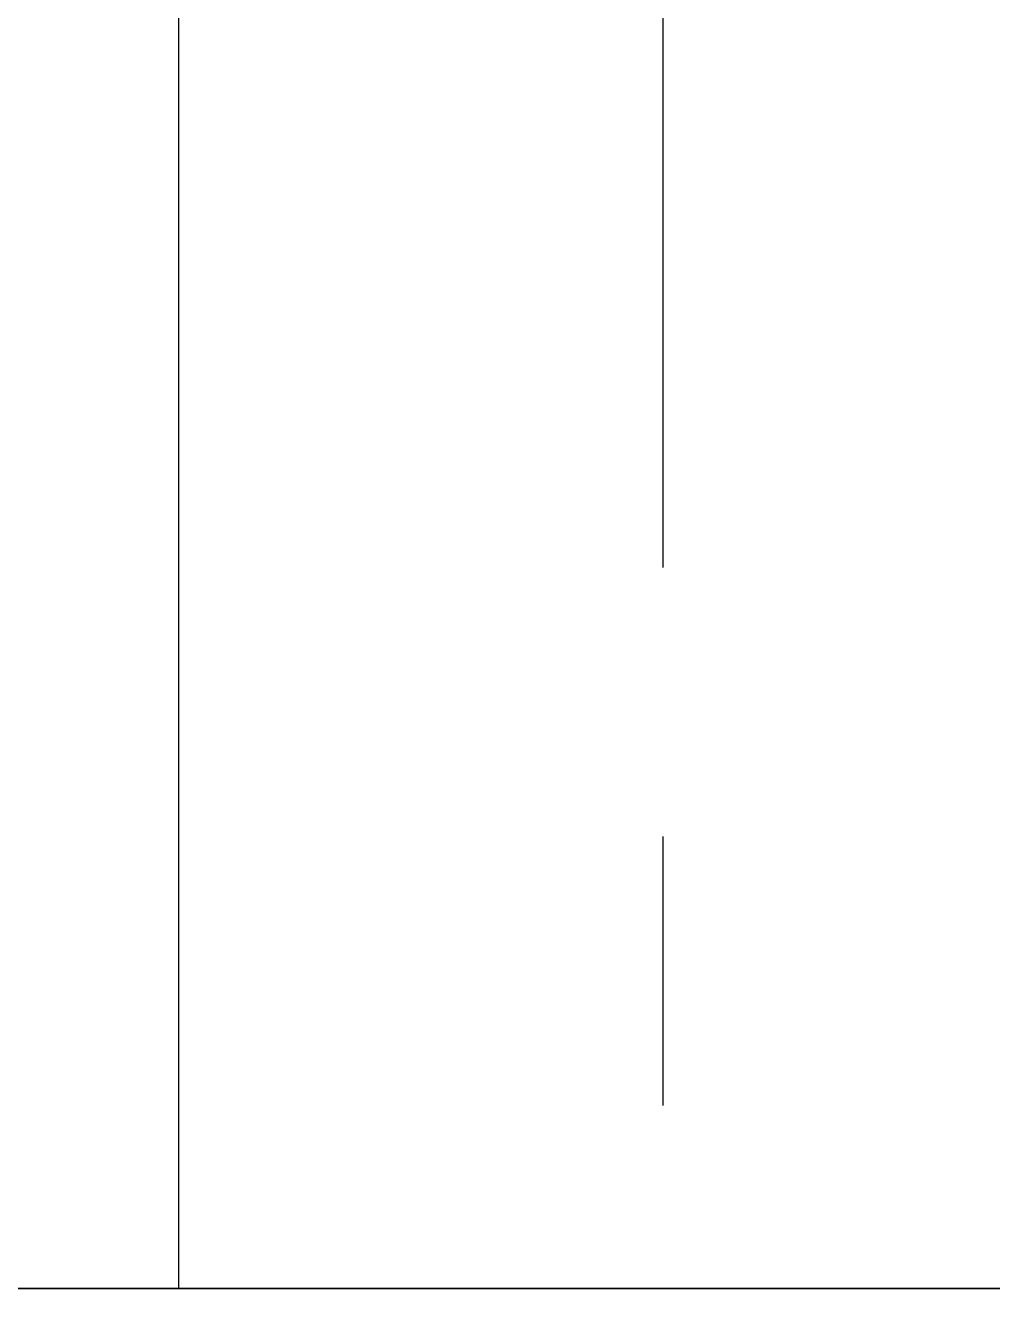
# Model space of a CAD drawing. Header units: millimetres. Extents: x 434053 to 1059003, y -2417481 to 936527.
# Drawn here: x 641477 to 642376, y -2238675 to -2237493 of the extents above; entities that cross this region are included whole.
import ezdxf

# ---------------------------------------------------------------- set-up
doc = ezdxf.new("R2010")
doc.units = ezdxf.units.MM
doc.header["$LTSCALE"] = 1000
doc.header["$MEASUREMENT"] = 0
doc.linetypes.add('CENTER', pattern=[2, 1.25, -0.25, 0.25, -0.25])
doc.linetypes.add('HIDDENX2', pattern=[19.05, 12.7, -6.35])
for name, color, linetype in [('GRID', 8, 'CENTER'), ('HZHZNEWPLOTLAYER#@$TT', 7, 'Continuous'), ('STRUCTURE', 5, 'Continuous')]:
    doc.layers.add(name, color=color, linetype=linetype)
doc.layers.add('S-COLS-PROJ', color=150, linetype='Continuous', lineweight=25)

# ---------------------------------------------------------------- blocks, each defined once
blk = doc.blocks.new('20221206.181723')
at = {"layer": 'STRUCTURE', "linetype": 'HIDDENX2', "elevation": 0}
blk.add_lwpolyline([(3252.7, 2760.6), (395, 2760.6), (395, 2740.6), (3252.7, 2740.6)], dxfattribs=at)
blk = doc.blocks.new('A$C6AE5520D')
at = {"layer": 'GRID'}
for p, q in [((16177.24, 2385.15), (16177.24, 32918.39)), ((18270.87, 17715.14), (258.38, 17715.14))]:
    blk.add_line(p, q, dxfattribs=at)
at = {"layer": 'S-COLS-PROJ'}
for p in [(15727.24, 22365.14), (17327.24, 17715.14)]:
    blk.add_line(p, (15727.24, 17715.14), dxfattribs=at)
blk.add_blockref('20221206.181723', (15027.24, 14954.57))

msp = doc.modelspace()

# ---------------------------------------------------------------- block references
at = {"layer": 'HZHZNEWPLOTLAYER#@$TT'}
msp.add_blockref('A$C6AE5520D', (625892.3, -2256381.3), dxfattribs=at)

doc.saveas('drawing.dxf')
